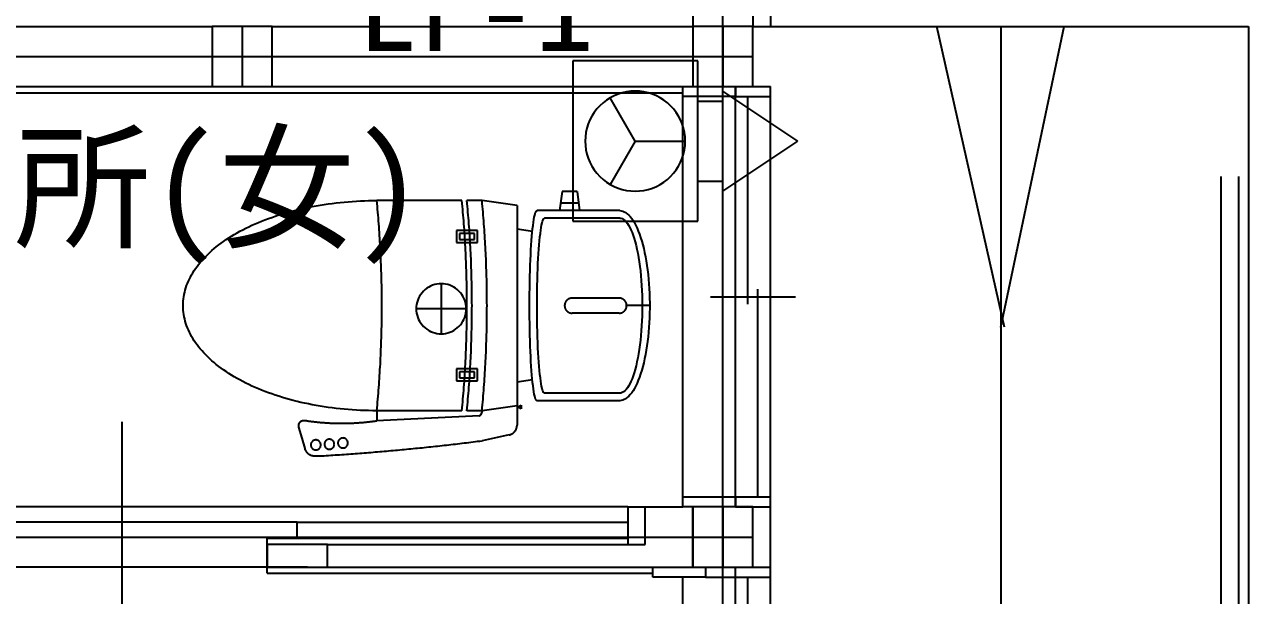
# Model space of a CAD drawing. Header units: millimetres. Extents: x -21029 to 20283, y -14043 to 14043.
# Drawn here: x 7807 to 10252, y -608 to 533 of the extents above; entities that cross this region are included whole.
import ezdxf

# ---------------------------------------------------------------- set-up
doc = ezdxf.new("R2010")
doc.units = ezdxf.units.MM
for name, color, linetype in [('0-2', 7, 'Continuous'), ('0-3', 7, 'Continuous'), ('0-6', 7, 'Continuous'), ('0-7', 7, 'Continuous'), ('0-C', 7, 'Continuous'), ('0-D', 7, 'Continuous'), ('0-E', 7, 'Continuous'), ('0-F', 7, 'Continuous'), ('1-8', 7, 'Continuous'), ('1-9', 7, 'Continuous'), ('1-C', 7, 'Continuous'), ('2-0', 7, 'Continuous'), ('2-3', 7, 'Continuous'), ('2-5', 7, 'Continuous')]:
    doc.layers.add(name, color=color, linetype=linetype)
doc.styles.add('JP', font='msgothic.ttc')

msp = doc.modelspace()

# ---------------------------------------------------------------- linework, layer by layer
at = {"layer": '0-2', "color": 1}
for p, q in [((9202, -3371.1), (9202, 7328.9)), ((5362, 468.9), (9202, 468.9)), ((7282, -491.1), (9202, -491.1))]:
    msp.add_line(p, q, dxfattribs=at)
at = {"layer": '0-3', "color": 7}
for p, q in [((9142, 1368.9), (9142, 528.9)), ((9262, 1368.9), (9262, 528.9)), ((7342, 528.9), (8182, 528.9)), ((8302, 528.9), (9142, 528.9)), ((7342, 408.9), (8182, 408.9)), ((8302, 408.9), (9142, 408.9)), ((8292, -493.6), (9012, -493.6)), ((8412, -506.1), (9047, -506.1)), ((8412, -551.1), (9082, -551.1))]:
    msp.add_line(p, q, dxfattribs=at)
at = {"layer": '0-6', "color": 7}
for p, q in [((8880.9, 199.2), (8875.9, 161.2)), ((8910.9, 199.2), (8880.9, 199.2)), ((8910.9, 199.2), (8915.9, 161.2)), ((8389.7, 170.6), (8397.5, 172)), ((8397.5, 172), (8405.4, 173.2)), ((8405.4, 173.2), (8413.3, 174.4)), ((8413.3, 174.4), (8421.3, 175.5)), ((8421.3, 175.5), (8429.3, 176.5)), ((8429.3, 176.5), (8437.4, 177.4)), ((8437.4, 177.4), (8445.4, 178.2)), ((8445.4, 178.2), (8453.6, 178.9)), ((8453.6, 178.9), (8461.7, 179.5)), ((8461.7, 179.5), (8469.9, 180)), ((8469.9, 180), (8478, 180.4)), ((8478, 180.4), (8486.2, 180.8)), ((8486.2, 180.8), (8494.4, 181)), ((8494.4, 181), (8502.6, 181.1)), ((8502.6, 181.1), (8510.9, 181.2)), ((8680.9, 181.2), (8510.9, 181.2)), ((8720.9, 181.2), (8690.9, 181.2)), ((8790.9, 171.2), (8720.9, 181.2)), ((8790.9, 171.2), (8790.9, -228.8)), ((8913.9, 176.2), (8877.9, 176.2)), ((8294.1, 145.2), (8301, 147.6)), ((8301, 147.6), (8307.9, 150)), ((8307.9, 150), (8315, 152.3)), ((8315, 152.3), (8322.1, 154.5)), ((8322.1, 154.5), (8329.3, 156.6)), ((8329.3, 156.6), (8336.6, 158.7)), ((8336.6, 158.7), (8344, 160.7)), ((8344, 160.7), (8351.4, 162.5)), ((8351.4, 162.5), (8359, 164.3)), ((8359, 164.3), (8366.6, 166)), ((8366.6, 166), (8374.2, 167.7)), ((8374.2, 167.7), (8381.9, 169.2)), ((8381.9, 169.2), (8389.7, 170.6)), ((8824.5, 143.1), (8825.3, 147.8)), ((8825.3, 147.8), (8826.2, 151.9)), ((8826.2, 151.9), (8827.1, 155.2)), ((8827.1, 155.2), (8828, 157.8)), ((8828, 157.8), (8829, 159.7)), ((8829, 159.7), (8829.9, 160.8)), ((8829.9, 160.8), (8830.9, 161.2)), ((8995.9, 161.2), (8830.9, 161.2)), ((8995.9, 161.2), (8998.9, 160.9)), ((8998.9, 160.9), (9002, 160.2)), ((9002, 160.2), (9005.1, 158.9)), ((9005.1, 158.9), (9008.1, 157.2)), ((9008.1, 157.2), (9011.1, 154.9)), ((9011.1, 154.9), (9014.1, 152.2)), ((9014.1, 152.2), (9017, 149)), ((9017, 149), (9019.9, 145.3)), ((8237.2, 119.7), (8243.1, 122.8)), ((8243.1, 122.8), (8249.1, 125.8)), ((8249.1, 125.8), (8255.2, 128.8)), ((8255.2, 128.8), (8261.4, 131.7)), ((8261.4, 131.7), (8267.7, 134.6)), ((8267.7, 134.6), (8274.2, 137.3)), ((8274.2, 137.3), (8280.7, 140)), ((8280.7, 140), (8287.4, 142.6)), ((8287.4, 142.6), (8294.1, 145.2)), ((8821.7, 119.2), (8790.9, 124)), ((8821.3, 117.6), (8822, 124.9)), ((8822, 124.9), (8822.8, 131.6)), ((8822.8, 131.6), (8823.6, 137.7)), ((8823.6, 137.7), (8824.5, 143.1)), ((8838.2, 121.7), (8839.1, 127.4)), ((8839.1, 127.4), (8840, 132.3)), ((8840, 132.3), (8840.9, 136.5)), ((8840.9, 136.5), (8841.9, 140)), ((8841.9, 140), (8842.9, 142.7)), ((8842.9, 142.7), (8843.9, 144.6)), ((8843.9, 144.6), (8844.8, 145.8)), ((8844.8, 145.8), (8845.9, 146.2)), ((8995.9, 146.2), (8845.9, 146.2)), ((8995.9, 146.2), (8998.5, 145.9)), ((8998.5, 145.9), (9001.1, 145)), ((9001.1, 145), (9003.7, 143.5)), ((9003.7, 143.5), (9006.2, 141.5)), ((9006.2, 141.5), (9008.8, 138.8)), ((9008.8, 138.8), (9011.2, 135.6)), ((9011.2, 135.6), (9013.7, 131.9)), ((9013.7, 131.9), (9016, 127.6)), ((9016, 127.6), (9018.4, 122.7)), ((9018.4, 122.7), (9020.6, 117.4)), ((9019.9, 145.3), (9022.7, 141.1)), ((9022.7, 141.1), (9025.4, 136.5)), ((9025.4, 136.5), (9028.1, 131.5)), ((9028.1, 131.5), (9030.6, 126)), ((9030.6, 126), (9033.1, 120.2)), ((8199.7, 96.1), (8204.7, 99.6)), ((8204.7, 99.6), (8209.8, 103.1)), ((8209.8, 103.1), (8215, 106.5)), ((8215, 106.5), (8220.3, 109.9)), ((8220.3, 109.9), (8225.8, 113.2)), ((8225.8, 113.2), (8231.5, 116.5)), ((8231.5, 116.5), (8237.2, 119.7)), ((8669.9, 121.2), (8669.9, 97.2)), ((8711.9, 121.2), (8669.9, 121.2)), ((8675.9, 115.2), (8675.9, 103.2)), ((8705.9, 115.2), (8675.9, 115.2)), ((8675.9, 103.2), (8705.9, 103.2)), ((8705.9, 103.2), (8705.9, 115.2)), ((8711.9, 97.2), (8711.9, 121.2)), ((8819.3, 92.3), (8819.9, 101.2)), ((8819.9, 101.2), (8820.6, 109.7)), ((8820.6, 109.7), (8821.3, 117.6)), ((8835.1, 92.8), (8835.8, 101)), ((8835.8, 101), (8836.6, 108.5)), ((8836.6, 108.5), (8837.4, 115.5)), ((8837.4, 115.5), (8838.2, 121.7)), ((9020.6, 117.4), (9022.7, 111.6)), ((9022.7, 111.6), (9024.8, 105.2)), ((9024.8, 105.2), (9026.7, 98.5)), ((9026.7, 98.5), (9028.6, 91.3)), ((9033.1, 120.2), (9035.5, 113.9)), ((9035.5, 113.9), (9037.7, 107.2)), ((9037.7, 107.2), (9039.9, 100.2)), ((9039.9, 100.2), (9041.9, 92.9)), ((8169.1, 69.7), (8173, 73.6)), ((8173, 73.6), (8177.1, 77.5)), ((8177.1, 77.5), (8181.3, 81.3)), ((8181.3, 81.3), (8185.7, 85.1)), ((8185.7, 85.1), (8190.2, 88.8)), ((8190.2, 88.8), (8194.9, 92.4)), ((8194.9, 92.4), (8199.7, 96.1)), ((8669.9, 97.2), (8711.9, 97.2)), ((8818.2, 73), (8818.7, 82.9)), ((8818.7, 82.9), (8819.3, 92.3)), ((8833.2, 65.3), (8833.8, 75)), ((8833.8, 75), (8834.4, 84.2)), ((8834.4, 84.2), (8835.1, 92.8)), ((9028.6, 91.3), (9030.3, 83.7)), ((9030.3, 83.7), (9031.9, 75.7)), ((9031.9, 75.7), (9033.4, 67.3)), ((9041.9, 92.9), (9043.8, 85.2)), ((9043.8, 85.2), (9045.6, 77.2)), ((9045.6, 77.2), (9047.3, 69)), ((8148.8, 45.3), (8151.8, 49.5)), ((8151.8, 49.5), (8154.9, 53.6)), ((8154.9, 53.6), (8158.2, 57.7)), ((8158.2, 57.7), (8161.7, 61.7)), ((8161.7, 61.7), (8165.3, 65.7)), ((8165.3, 65.7), (8169.1, 69.7)), ((8816.9, 41.1), (8817.3, 52.1)), ((8817.3, 52.1), (8817.7, 62.7)), ((8817.7, 62.7), (8818.2, 73)), ((8832.2, 44.8), (8832.7, 55.3)), ((8832.7, 55.3), (8833.2, 65.3)), ((9033.4, 67.3), (9034.8, 58.7)), ((9034.8, 58.7), (9036.1, 49.7)), ((9036.1, 49.7), (9037.2, 40.5)), ((9047.3, 69), (9048.8, 60.5)), ((9048.8, 60.5), (9050.2, 51.7)), ((9050.2, 51.7), (9051.4, 42.8)), ((8136.3, 24.1), (8138.5, 28.4)), ((8138.5, 28.4), (8140.8, 32.7)), ((8140.8, 32.7), (8143.3, 36.9)), ((8143.3, 36.9), (8146, 41.1)), ((8146, 41.1), (8148.8, 45.3)), ((8816.3, 18.4), (8816.6, 29.9)), ((8816.6, 29.9), (8816.9, 41.1)), ((8831.5, 23), (8831.9, 34.1)), ((8831.9, 34.1), (8832.2, 44.8)), ((9037.2, 40.5), (9038.1, 31)), ((9038.1, 31), (9039, 21.4)), ((9051.4, 42.8), (9052.5, 33.6)), ((9052.5, 33.6), (9053.5, 24.3)), ((8127, -2.1), (8128.1, 2.3)), ((8128.1, 2.3), (8129.4, 6.7)), ((8129.4, 6.7), (8130.9, 11.1)), ((8130.9, 11.1), (8132.5, 15.4)), ((8132.5, 15.4), (8134.4, 19.8)), ((8134.4, 19.8), (8136.3, 24.1)), ((8816, -5), (8816.1, 6.8)), ((8816.1, 6.8), (8816.3, 18.4)), ((8830.9, -11.3), (8831.1, 0.3)), ((8831.1, 0.3), (8831.3, 11.7)), ((8831.3, 11.7), (8831.5, 23)), ((9039, 21.4), (9039.6, 11.5)), ((9039.6, 11.5), (9040.2, 1.6)), ((9040.2, 1.6), (9040.5, -8.5)), ((9053.5, 24.3), (9054.2, 14.8)), ((9054.2, 14.8), (9054.9, 5.2)), ((9054.9, 5.2), (9055.4, -4.4)), ((8123.9, -24.4), (8124.2, -19.9)), ((8123.9, -28.8), (8123.9, -24.4)), ((8124.2, -19.9), (8124.6, -15.5)), ((8124.6, -15.5), (8125.2, -11)), ((8125.2, -11), (8126, -6.6)), ((8126, -6.6), (8127, -2.1)), ((8815.9, -16.9), (8816, -5)), ((8815.9, -28.8), (8815.9, -16.9)), ((8830.9, -23), (8830.9, -11.3)), ((8830.9, -34.7), (8830.9, -23)), ((8994.9, -13.8), (8900.9, -13.8)), ((9040.5, -8.5), (9040.8, -18.6)), ((9040.8, -18.6), (9040.9, -28.8)), ((9055.4, -4.4), (9055.7, -14.2)), ((9055.7, -14.2), (9055.8, -23.9)), ((9055.8, -23.9), (9055.8, -33.7)), ((8123.9, -33.3), (8123.9, -28.8)), ((8124.2, -37.7), (8123.9, -33.3)), ((8124.6, -42.2), (8124.2, -37.7)), ((8125.2, -46.6), (8124.6, -42.2)), ((8126, -51.1), (8125.2, -46.6)), ((8815.9, -40.8), (8815.9, -28.8)), ((8816, -52.6), (8815.9, -40.8)), ((8830.9, -46.3), (8830.9, -34.7)), ((8831.1, -57.9), (8830.9, -46.3)), ((8994.9, -43.8), (8900.9, -43.8)), ((9055.9, -28.8), (9009.9, -28.8)), ((9040.8, -39), (9040.5, -49.1)), ((9040.9, -28.8), (9040.8, -39)), ((9055.7, -43.5), (9055.4, -53.2)), ((9055.8, -33.7), (9055.7, -43.5)), ((8127, -55.5), (8126, -51.1)), ((8128.1, -59.9), (8127, -55.5)), ((8129.4, -64.3), (8128.1, -59.9)), ((8130.9, -68.7), (8129.4, -64.3)), ((8132.5, -73.1), (8130.9, -68.7)), ((8134.4, -77.4), (8132.5, -73.1)), ((8816.1, -64.4), (8816, -52.6)), ((8816.3, -76.1), (8816.1, -64.4)), ((8831.3, -69.4), (8831.1, -57.9)), ((8831.5, -80.7), (8831.3, -69.4)), ((9039.6, -69.2), (9039, -79)), ((9040.2, -59.2), (9039.6, -69.2)), ((9040.5, -49.1), (9040.2, -59.2)), ((9054.2, -72.5), (9053.5, -81.9)), ((9054.9, -62.9), (9054.2, -72.5)), ((9055.4, -53.2), (9054.9, -62.9)), ((8136.3, -81.7), (8134.4, -77.4)), ((8138.5, -86), (8136.3, -81.7)), ((8140.8, -90.3), (8138.5, -86)), ((8143.3, -94.6), (8140.8, -90.3)), ((8146, -98.8), (8143.3, -94.6)), ((8816.6, -87.5), (8816.3, -76.1)), ((8816.9, -98.8), (8816.6, -87.5)), ((8831.9, -91.7), (8831.5, -80.7)), ((8832.2, -102.5), (8831.9, -91.7)), ((9038.1, -88.7), (9037.2, -98.1)), ((9039, -79), (9038.1, -88.7)), ((9052.5, -91.2), (9051.4, -100.4)), ((9053.5, -81.9), (9052.5, -91.2)), ((8148.8, -103), (8146, -98.8)), ((8151.8, -107.1), (8148.8, -103)), ((8154.9, -111.2), (8151.8, -107.1)), ((8158.2, -115.3), (8154.9, -111.2)), ((8161.7, -119.4), (8158.2, -115.3)), ((8165.3, -123.4), (8161.7, -119.4)), ((8817.3, -109.7), (8816.9, -98.8)), ((8817.7, -120.4), (8817.3, -109.7)), ((8818.2, -130.6), (8817.7, -120.4)), ((8832.7, -112.9), (8832.2, -102.5)), ((8833.2, -123), (8832.7, -112.9)), ((9034.8, -116.3), (9033.4, -125)), ((9036.1, -107.4), (9034.8, -116.3)), ((9037.2, -98.1), (9036.1, -107.4)), ((9048.8, -118.1), (9047.3, -126.6)), ((9050.2, -109.4), (9048.8, -118.1)), ((9051.4, -100.4), (9050.2, -109.4)), ((8169.1, -127.3), (8165.3, -123.4)), ((8173, -131.2), (8169.1, -127.3)), ((8177.1, -135.1), (8173, -131.2)), ((8181.3, -138.9), (8177.1, -135.1)), ((8185.7, -142.7), (8181.3, -138.9)), ((8190.2, -146.4), (8185.7, -142.7)), ((8194.9, -150.1), (8190.2, -146.4)), ((8818.7, -140.5), (8818.2, -130.6)), ((8819.3, -149.9), (8818.7, -140.5)), ((8833.8, -132.6), (8833.2, -123)), ((8834.4, -141.8), (8833.8, -132.6)), ((8835.1, -150.5), (8834.4, -141.8)), ((9030.3, -141.3), (9028.6, -148.9)), ((9031.9, -133.3), (9030.3, -141.3)), ((9033.4, -125), (9031.9, -133.3)), ((9043.8, -142.9), (9041.9, -150.5)), ((9045.6, -134.9), (9043.8, -142.9)), ((9047.3, -126.6), (9045.6, -134.9)), ((8199.7, -153.7), (8194.9, -150.1)), ((8204.7, -157.2), (8199.7, -153.7)), ((8209.8, -160.7), (8204.7, -157.2)), ((8215, -164.2), (8209.8, -160.7)), ((8220.3, -167.6), (8215, -164.2)), ((8225.8, -170.9), (8220.3, -167.6)), ((8231.5, -174.1), (8225.8, -170.9)), ((8669.9, -154.8), (8669.9, -178.8)), ((8711.9, -154.8), (8669.9, -154.8)), ((8675.9, -160.8), (8675.9, -172.8)), ((8705.9, -160.8), (8675.9, -160.8)), ((8705.9, -172.8), (8705.9, -160.8)), ((8711.9, -178.8), (8711.9, -154.8)), ((8819.9, -158.9), (8819.3, -149.9)), ((8820.6, -167.3), (8819.9, -158.9)), ((8821.3, -175.2), (8820.6, -167.3)), ((8835.8, -158.6), (8835.1, -150.5)), ((8836.6, -166.2), (8835.8, -158.6)), ((8837.4, -173.1), (8836.6, -166.2)), ((9022.7, -169.2), (9020.6, -175)), ((9024.8, -162.9), (9022.7, -169.2)), ((9026.7, -156.1), (9024.8, -162.9)), ((9028.6, -148.9), (9026.7, -156.1)), ((9037.7, -164.9), (9035.5, -171.5)), ((9039.9, -157.9), (9037.7, -164.9)), ((9041.9, -150.5), (9039.9, -157.9)), ((8237.2, -177.3), (8231.5, -174.1)), ((8243.1, -180.4), (8237.2, -177.3)), ((8249.1, -183.5), (8243.1, -180.4)), ((8255.2, -186.5), (8249.1, -183.5)), ((8261.4, -189.4), (8255.2, -186.5)), ((8267.7, -192.2), (8261.4, -189.4)), ((8274.2, -195), (8267.7, -192.2)), ((8280.7, -197.7), (8274.2, -195)), ((8669.9, -178.8), (8711.9, -178.8)), ((8675.9, -172.8), (8705.9, -172.8)), ((8821.7, -176.8), (8790.9, -181.7)), ((8822, -182.5), (8821.3, -175.2)), ((8822.8, -189.2), (8822, -182.5)), ((8823.6, -195.3), (8822.8, -189.2)), ((8824.5, -200.7), (8823.6, -195.3)), ((8838.2, -179.4), (8837.4, -173.1)), ((8839.1, -185), (8838.2, -179.4)), ((8840, -189.9), (8839.1, -185)), ((8840.9, -194.1), (8840, -189.9)), ((8841.9, -197.6), (8840.9, -194.1)), ((9011.2, -193.3), (9008.8, -196.5)), ((9013.7, -189.5), (9011.2, -193.3)), ((9016, -185.2), (9013.7, -189.5)), ((9018.4, -180.4), (9016, -185.2)), ((9020.6, -175), (9018.4, -180.4)), ((9025.4, -194.2), (9022.7, -198.8)), ((9028.1, -189.1), (9025.4, -194.2)), ((9030.6, -183.7), (9028.1, -189.1)), ((9033.1, -177.8), (9030.6, -183.7)), ((9035.5, -171.5), (9033.1, -177.8)), ((8287.4, -200.3), (8280.7, -197.7)), ((8294.1, -202.8), (8287.4, -200.3)), ((8301, -205.3), (8294.1, -202.8)), ((8307.9, -207.6), (8301, -205.3)), ((8315, -209.9), (8307.9, -207.6)), ((8322.1, -212.2), (8315, -209.9)), ((8329.3, -214.3), (8322.1, -212.2)), ((8336.6, -216.3), (8329.3, -214.3)), ((8344, -218.3), (8336.6, -216.3)), ((8351.4, -220.2), (8344, -218.3)), ((8825.3, -205.5), (8824.5, -200.7)), ((8826.2, -209.5), (8825.3, -205.5)), ((8827.1, -212.9), (8826.2, -209.5)), ((8828, -215.5), (8827.1, -212.9)), ((8829, -217.3), (8828, -215.5)), ((8829.9, -218.4), (8829, -217.3)), ((8830.9, -218.8), (8829.9, -218.4)), ((8995.9, -218.8), (8830.9, -218.8)), ((8842.9, -200.3), (8841.9, -197.6)), ((8843.9, -202.3), (8842.9, -200.3)), ((8844.8, -203.4), (8843.9, -202.3)), ((8845.9, -203.8), (8844.8, -203.4)), ((8995.9, -203.8), (8845.9, -203.8)), ((8998.5, -203.5), (8995.9, -203.8)), ((8998.9, -218.6), (8995.9, -218.8)), ((9001.1, -202.6), (8998.5, -203.5)), ((9002, -217.8), (8998.9, -218.6)), ((9003.7, -201.2), (9001.1, -202.6)), ((9005.1, -216.6), (9002, -217.8)), ((9006.2, -199.1), (9003.7, -201.2)), ((9008.1, -214.8), (9005.1, -216.6)), ((9008.8, -196.5), (9006.2, -199.1)), ((9011.1, -212.6), (9008.1, -214.8)), ((9014.1, -209.8), (9011.1, -212.6)), ((9017, -206.6), (9014.1, -209.8)), ((9019.9, -202.9), (9017, -206.6)), ((9022.7, -198.8), (9019.9, -202.9)), ((8359, -222), (8351.4, -220.2)), ((8366.6, -223.7), (8359, -222)), ((8374.2, -225.3), (8366.6, -223.7)), ((8381.9, -226.8), (8374.2, -225.3)), ((8389.7, -228.3), (8381.9, -226.8)), ((8397.5, -229.6), (8389.7, -228.3)), ((8405.4, -230.9), (8397.5, -229.6)), ((8413.3, -232), (8405.4, -230.9)), ((8421.3, -233.1), (8413.3, -232)), ((8429.3, -234.1), (8421.3, -233.1)), ((8437.4, -235), (8429.3, -234.1)), ((8445.4, -235.8), (8437.4, -235)), ((8453.6, -236.5), (8445.4, -235.8)), ((8461.7, -237.1), (8453.6, -236.5)), ((8469.9, -237.6), (8461.7, -237.1)), ((8478, -238.1), (8469.9, -237.6)), ((8486.2, -238.4), (8478, -238.1)), ((8494.4, -238.6), (8486.2, -238.4)), ((8502.6, -238.8), (8494.4, -238.6)), ((8510.9, -238.8), (8502.6, -238.8)), ((8680.9, -238.8), (8510.9, -238.8)), ((8510.9, -238.8), (8510.9, -258.8)), ((8720.9, -238.8), (8690.9, -238.8)), ((8720.9, -238.8), (8719.3, -245.1)), ((8790.9, -228.8), (8720.9, -238.8)), ((8790.9, -228.8), (8790.9, -267.6)), ((8370.9, -258.8), (8364.2, -258.8)), ((8715.2, -248.8), (8510.9, -258.8)), ((8354.6, -271.5), (8360.9, -293.8)), ((8775.1, -287.2), (8720.9, -298.8)), ((8360.9, -293.8), (8366.8, -314.3)), ((8386, -328.8), (8400.9, -328.8))]:
    msp.add_line(p, q, dxfattribs=at)
for points in [[(8510.9, -238.8), (8511.4, -233), (8511.9, -227.2), (8512.4, -221.4), (8512.9, -215.5), (8513.4, -209.7), (8513.9, -203.9), (8514.4, -198.1), (8514.8, -192.3), (8515.2, -186.4), (8515.6, -180.6), (8516, -174.8), (8516.4, -168.9), (8516.8, -163.1), (8517.1, -157.3), (8517.4, -151.4), (8517.8, -145.6), (8518.1, -139.8), (8518.3, -133.9), (8518.6, -128.1), (8518.9, -122.3), (8519.1, -116.4), (8519.3, -110.6), (8519.5, -104.8), (8519.7, -98.9), (8519.9, -93.1), (8520.1, -87.2), (8520.2, -81.4), (8520.4, -75.6), (8520.5, -69.7), (8520.6, -63.9), (8520.7, -58), (8520.7, -52.2), (8520.8, -46.3), (8520.8, -40.5), (8520.8, -34.7), (8520.9, -28.8), (8520.8, -23), (8520.8, -17.1), (8520.8, -11.3), (8520.7, -5.5), (8520.7, 0.4), (8520.6, 6.2), (8520.5, 12.1), (8520.4, 17.9), (8520.2, 23.8), (8520.1, 29.6), (8519.9, 35.4), (8519.7, 41.3), (8519.5, 47.1), (8519.3, 52.9), (8519.1, 58.8), (8518.9, 64.6), (8518.6, 70.5), (8518.3, 76.3), (8518.1, 82.1), (8517.8, 88), (8517.4, 93.8), (8517.1, 99.6), (8516.8, 105.5), (8516.4, 111.3), (8516, 117.1), (8515.6, 123), (8515.2, 128.8), (8514.8, 134.6), (8514.4, 140.4), (8513.9, 146.3), (8513.4, 152.1), (8512.9, 157.9), (8512.4, 163.7), (8511.9, 169.5), (8511.4, 175.4), (8510.9, 181.2)], [(8680.9, -238.8), (8681.4, -233), (8681.9, -227.2), (8682.4, -221.4), (8682.9, -215.5), (8683.4, -209.7), (8683.9, -203.9), (8684.4, -198.1), (8684.8, -192.3), (8685.2, -186.4), (8685.6, -180.6), (8686, -174.8), (8686.4, -168.9), (8686.8, -163.1), (8687.1, -157.3), (8687.4, -151.4), (8687.8, -145.6), (8688.1, -139.8), (8688.3, -133.9), (8688.6, -128.1), (8688.9, -122.3), (8689.1, -116.4), (8689.3, -110.6), (8689.5, -104.8), (8689.7, -98.9), (8689.9, -93.1), (8690.1, -87.2), (8690.2, -81.4), (8690.4, -75.6), (8690.5, -69.7), (8690.6, -63.9), (8690.7, -58), (8690.7, -52.2), (8690.8, -46.3), (8690.8, -40.5), (8690.8, -34.7), (8690.9, -28.8), (8690.8, -23), (8690.8, -17.1), (8690.8, -11.3), (8690.7, -5.5), (8690.7, 0.4), (8690.6, 6.2), (8690.5, 12.1), (8690.4, 17.9), (8690.2, 23.8), (8690.1, 29.6), (8689.9, 35.4), (8689.7, 41.3), (8689.5, 47.1), (8689.3, 52.9), (8689.1, 58.8), (8688.9, 64.6), (8688.6, 70.5), (8688.3, 76.3), (8688.1, 82.1), (8687.8, 88), (8687.4, 93.8), (8687.1, 99.6), (8686.8, 105.5), (8686.4, 111.3), (8686, 117.1), (8685.6, 123), (8685.2, 128.8), (8684.8, 134.6), (8684.4, 140.4), (8683.9, 146.3), (8683.4, 152.1), (8682.9, 157.9), (8682.4, 163.7), (8681.9, 169.5), (8681.4, 175.4), (8680.9, 181.2)], [(8690.9, -238.8), (8691.4, -233), (8691.9, -227.2), (8692.4, -221.4), (8692.9, -215.5), (8693.4, -209.7), (8693.9, -203.9), (8694.4, -198.1), (8694.8, -192.3), (8695.2, -186.4), (8695.6, -180.6), (8696, -174.8), (8696.4, -168.9), (8696.8, -163.1), (8697.1, -157.3), (8697.4, -151.4), (8697.8, -145.6), (8698.1, -139.8), (8698.3, -133.9), (8698.6, -128.1), (8698.9, -122.3), (8699.1, -116.4), (8699.3, -110.6), (8699.5, -104.8), (8699.7, -98.9), (8699.9, -93.1), (8700.1, -87.2), (8700.2, -81.4), (8700.4, -75.6), (8700.5, -69.7), (8700.6, -63.9), (8700.7, -58), (8700.7, -52.2), (8700.8, -46.3), (8700.8, -40.5), (8700.8, -34.7), (8700.9, -28.8), (8700.8, -23), (8700.8, -17.1), (8700.8, -11.3), (8700.7, -5.5), (8700.7, 0.4), (8700.6, 6.2), (8700.5, 12.1), (8700.4, 17.9), (8700.2, 23.8), (8700.1, 29.6), (8699.9, 35.4), (8699.7, 41.3), (8699.5, 47.1), (8699.3, 52.9), (8699.1, 58.8), (8698.9, 64.6), (8698.6, 70.5), (8698.3, 76.3), (8698.1, 82.1), (8697.8, 88), (8697.4, 93.8), (8697.1, 99.6), (8696.8, 105.5), (8696.4, 111.3), (8696, 117.1), (8695.6, 123), (8695.2, 128.8), (8694.8, 134.6), (8694.4, 140.4), (8693.9, 146.3), (8693.4, 152.1), (8692.9, 157.9), (8692.4, 163.7), (8691.9, 169.5), (8691.4, 175.4), (8690.9, 181.2)], [(8720.9, -238.8), (8721.4, -233), (8721.9, -227.2), (8722.4, -221.4), (8722.9, -215.5), (8723.4, -209.7), (8723.9, -203.9), (8724.4, -198.1), (8724.8, -192.3), (8725.2, -186.4), (8725.6, -180.6), (8726, -174.8), (8726.4, -168.9), (8726.8, -163.1), (8727.1, -157.3), (8727.4, -151.4), (8727.8, -145.6), (8728.1, -139.8), (8728.3, -133.9), (8728.6, -128.1), (8728.9, -122.3), (8729.1, -116.4), (8729.3, -110.6), (8729.5, -104.8), (8729.7, -98.9), (8729.9, -93.1), (8730.1, -87.2), (8730.2, -81.4), (8730.4, -75.6), (8730.5, -69.7), (8730.6, -63.9), (8730.7, -58), (8730.7, -52.2), (8730.8, -46.3), (8730.8, -40.5), (8730.8, -34.7), (8730.9, -28.8), (8730.8, -23), (8730.8, -17.1), (8730.8, -11.3), (8730.7, -5.5), (8730.7, 0.4), (8730.6, 6.2), (8730.5, 12.1), (8730.4, 17.9), (8730.2, 23.8), (8730.1, 29.6), (8729.9, 35.4), (8729.7, 41.3), (8729.5, 47.1), (8729.3, 52.9), (8729.1, 58.8), (8728.9, 64.6), (8728.6, 70.5), (8728.3, 76.3), (8728.1, 82.1), (8727.8, 88), (8727.4, 93.8), (8727.1, 99.6), (8726.8, 105.5), (8726.4, 111.3), (8726, 117.1), (8725.6, 123), (8725.2, 128.8), (8724.8, 134.6), (8724.4, 140.4), (8723.9, 146.3), (8723.4, 152.1), (8722.9, 157.9), (8722.4, 163.7), (8721.9, 169.5), (8721.4, 175.4), (8720.9, 181.2)], [(8900.9, -13.8), (8900.2, -13.8), (8899.5, -13.9), (8898.9, -13.9), (8898.2, -14), (8897.6, -14.2), (8897, -14.3), (8896.3, -14.5), (8895.7, -14.7), (8895.1, -15), (8894.5, -15.2), (8893.9, -15.5), (8893.4, -15.8), (8892.8, -16.2), (8892.2, -16.5), (8891.7, -16.9), (8891.2, -17.3), (8890.7, -17.8), (8890.2, -18.2), (8889.8, -18.7), (8889.4, -19.2), (8889, -19.7), (8888.6, -20.2), (8888.2, -20.8), (8887.9, -21.3), (8887.5, -21.9), (8887.3, -22.5), (8887, -23.1), (8886.8, -23.7), (8886.5, -24.3), (8886.4, -24.9), (8886.2, -25.6), (8886.1, -26.2), (8886, -26.9), (8885.9, -27.5), (8885.9, -28.2), (8885.9, -28.8), (8885.9, -29.5), (8885.9, -30.1), (8886, -30.8), (8886.1, -31.4), (8886.2, -32.1), (8886.4, -32.7), (8886.5, -33.3), (8886.8, -34), (8887, -34.6), (8887.3, -35.2), (8887.5, -35.7), (8887.9, -36.3), (8888.2, -36.9), (8888.6, -37.4), (8889, -38), (8889.4, -38.5), (8889.8, -39), (8890.2, -39.4), (8890.7, -39.9), (8891.2, -40.3), (8891.7, -40.7), (8892.2, -41.1), (8892.8, -41.5), (8893.4, -41.8), (8893.9, -42.1), (8894.5, -42.4), (8895.1, -42.7), (8895.7, -42.9), (8896.3, -43.1), (8897, -43.3), (8897.6, -43.5), (8898.2, -43.6), (8898.9, -43.7), (8899.5, -43.8), (8900.2, -43.8), (8900.9, -43.8)], [(8994.9, -43.8), (8995.5, -43.8), (8996.2, -43.8), (8996.8, -43.7), (8997.5, -43.6), (8998.1, -43.5), (8998.7, -43.3), (8999.4, -43.1), (9000, -42.9), (9000.6, -42.7), (9001.2, -42.4), (9001.8, -42.1), (9002.4, -41.8), (9002.9, -41.5), (9003.5, -41.1), (9004, -40.7), (9004.5, -40.3), (9005, -39.9), (9005.5, -39.4), (9005.9, -39), (9006.3, -38.5), (9006.8, -38), (9007.1, -37.4), (9007.5, -36.9), (9007.8, -36.3), (9008.2, -35.7), (9008.4, -35.2), (9008.7, -34.6), (9008.9, -34), (9009.2, -33.3), (9009.3, -32.7), (9009.5, -32.1), (9009.6, -31.4), (9009.7, -30.8), (9009.8, -30.1), (9009.8, -29.5), (9009.9, -28.8), (9009.8, -28.2), (9009.8, -27.5), (9009.7, -26.9), (9009.6, -26.2), (9009.5, -25.6), (9009.3, -24.9), (9009.2, -24.3), (9008.9, -23.7), (9008.7, -23.1), (9008.4, -22.5), (9008.2, -21.9), (9007.8, -21.3), (9007.5, -20.8), (9007.1, -20.2), (9006.8, -19.7), (9006.3, -19.2), (9005.9, -18.7), (9005.5, -18.2), (9005, -17.8), (9004.5, -17.3), (9004, -16.9), (9003.5, -16.5), (9002.9, -16.2), (9002.4, -15.8), (9001.8, -15.5), (9001.2, -15.2), (9000.6, -15), (9000, -14.7), (8999.4, -14.5), (8998.7, -14.3), (8998.1, -14.2), (8997.5, -14), (8996.8, -13.9), (8996.2, -13.9), (8995.5, -13.8), (8994.9, -13.8)], [(8364.2, -258.8), (8363.9, -258.8), (8363.6, -258.8), (8363.4, -258.8), (8363.1, -258.9), (8362.9, -258.9), (8362.6, -258.9), (8362.4, -259), (8362.1, -259), (8361.9, -259.1), (8361.6, -259.1), (8361.4, -259.2), (8361.1, -259.3), (8360.9, -259.4), (8360.6, -259.4), (8360.4, -259.5), (8360.2, -259.6), (8359.9, -259.7), (8359.7, -259.8), (8359.5, -260), (8359.2, -260.1), (8359, -260.2), (8358.8, -260.3), (8358.6, -260.5), (8358.4, -260.6), (8358.2, -260.8), (8358, -260.9), (8357.8, -261.1), (8357.6, -261.3), (8357.4, -261.4), (8357.2, -261.6), (8357, -261.8), (8356.8, -262), (8356.6, -262.2), (8356.5, -262.4), (8356.3, -262.6), (8356.2, -262.8), (8356, -263), (8355.9, -263.2), (8355.7, -263.4), (8355.6, -263.6), (8355.5, -263.8), (8355.3, -264.1), (8355.2, -264.3), (8355.1, -264.5), (8355, -264.7), (8354.9, -265), (8354.8, -265.2), (8354.7, -265.5), (8354.6, -265.7), (8354.6, -266), (8354.5, -266.2), (8354.4, -266.4), (8354.4, -266.7), (8354.3, -266.9), (8354.3, -267.2), (8354.2, -267.5), (8354.2, -267.7), (8354.2, -268), (8354.2, -268.2), (8354.2, -268.5), (8354.2, -268.7), (8354.2, -269), (8354.2, -269.2), (8354.2, -269.5), (8354.2, -269.8), (8354.2, -270), (8354.3, -270.3), (8354.3, -270.5), (8354.4, -270.8), (8354.4, -271), (8354.5, -271.3), (8354.6, -271.5)], [(8370.9, -258.8), (8372.8, -259.1), (8374.7, -259.4), (8376.6, -259.6), (8378.6, -259.9), (8380.5, -260.1), (8382.5, -260.3), (8384.4, -260.6), (8386.3, -260.8), (8388.3, -261), (8390.2, -261.2), (8392.2, -261.4), (8394.1, -261.6), (8396, -261.8), (8398, -262), (8399.9, -262.1), (8401.9, -262.3), (8403.8, -262.4), (8405.8, -262.6), (8407.7, -262.7), (8409.7, -262.8), (8411.6, -263), (8413.6, -263.1), (8415.5, -263.2), (8417.4, -263.3), (8419.4, -263.4), (8421.3, -263.4), (8423.3, -263.5), (8425.2, -263.6), (8427.2, -263.6), (8429.1, -263.7), (8431.1, -263.7), (8433, -263.8), (8435, -263.8), (8436.9, -263.8), (8438.9, -263.8), (8440.9, -263.8), (8442.8, -263.8), (8444.8, -263.8), (8446.7, -263.8), (8448.7, -263.8), (8450.6, -263.7), (8452.6, -263.7), (8454.5, -263.6), (8456.5, -263.6), (8458.4, -263.5), (8460.4, -263.4), (8462.3, -263.4), (8464.3, -263.3), (8466.2, -263.2), (8468.2, -263.1), (8470.1, -263), (8472, -262.8), (8474, -262.7), (8475.9, -262.6), (8477.9, -262.4), (8479.8, -262.3), (8481.8, -262.1), (8483.7, -262), (8485.7, -261.8), (8487.6, -261.6), (8489.5, -261.4), (8491.5, -261.2), (8493.4, -261), (8495.4, -260.8), (8497.3, -260.6), (8499.2, -260.3), (8501.2, -260.1), (8503.1, -259.9), (8505.1, -259.6), (8507, -259.4), (8508.9, -259.1), (8510.9, -258.8)], [(8715.2, -248.8), (8715.2, -248.8), (8715.3, -248.8), (8715.4, -248.8), (8715.5, -248.8), (8715.5, -248.7), (8715.6, -248.7), (8715.7, -248.7), (8715.8, -248.7), (8715.9, -248.6), (8715.9, -248.6), (8716, -248.6), (8716.1, -248.6), (8716.2, -248.5), (8716.2, -248.5), (8716.3, -248.5), (8716.4, -248.4), (8716.5, -248.4), (8716.5, -248.4), (8716.6, -248.3), (8716.7, -248.3), (8716.7, -248.3), (8716.8, -248.2), (8716.9, -248.2), (8717, -248.1), (8717, -248.1), (8717.1, -248.1), (8717.2, -248), (8717.2, -248), (8717.3, -247.9), (8717.4, -247.9), (8717.4, -247.8), (8717.5, -247.8), (8717.6, -247.7), (8717.6, -247.7), (8717.7, -247.6), (8717.7, -247.6), (8717.8, -247.5), (8717.9, -247.5), (8717.9, -247.4), (8718, -247.3), (8718, -247.3), (8718.1, -247.2), (8718.1, -247.2), (8718.2, -247.1), (8718.2, -247), (8718.3, -247), (8718.3, -246.9), (8718.4, -246.9), (8718.4, -246.8), (8718.5, -246.7), (8718.5, -246.7), (8718.6, -246.6), (8718.6, -246.5), (8718.7, -246.5), (8718.7, -246.4), (8718.8, -246.3), (8718.8, -246.2), (8718.8, -246.2), (8718.9, -246.1), (8718.9, -246), (8718.9, -246), (8719, -245.9), (8719, -245.8), (8719, -245.7), (8719.1, -245.7), (8719.1, -245.6), (8719.1, -245.5), (8719.2, -245.4), (8719.2, -245.4), (8719.2, -245.3), (8719.2, -245.2), (8719.3, -245.1)], [(8775.1, -287.2), (8775.4, -287.1), (8775.8, -287), (8776.1, -286.9), (8776.5, -286.8), (8776.9, -286.7), (8777.2, -286.6), (8777.6, -286.5), (8777.9, -286.3), (8778.3, -286.2), (8778.6, -286.1), (8779, -285.9), (8779.3, -285.7), (8779.7, -285.6), (8780, -285.4), (8780.3, -285.2), (8780.7, -285), (8781, -284.9), (8781.3, -284.7), (8781.6, -284.5), (8781.9, -284.3), (8782.3, -284), (8782.6, -283.8), (8782.9, -283.6), (8783.2, -283.4), (8783.5, -283.1), (8783.7, -282.9), (8784, -282.6), (8784.3, -282.4), (8784.6, -282.1), (8784.9, -281.9), (8785.1, -281.6), (8785.4, -281.3), (8785.6, -281), (8785.9, -280.8), (8786.1, -280.5), (8786.4, -280.2), (8786.6, -279.9), (8786.8, -279.6), (8787.1, -279.3), (8787.3, -279), (8787.5, -278.7), (8787.7, -278.3), (8787.9, -278), (8788.1, -277.7), (8788.3, -277.4), (8788.5, -277), (8788.6, -276.7), (8788.8, -276.4), (8789, -276), (8789.1, -275.7), (8789.3, -275.3), (8789.4, -275), (8789.6, -274.6), (8789.7, -274.3), (8789.8, -273.9), (8789.9, -273.6), (8790, -273.2), (8790.1, -272.8), (8790.2, -272.5), (8790.3, -272.1), (8790.4, -271.7), (8790.5, -271.4), (8790.5, -271), (8790.6, -270.6), (8790.7, -270.3), (8790.7, -269.9), (8790.8, -269.5), (8790.8, -269.1), (8790.8, -268.8), (8790.8, -268.4), (8790.8, -268), (8790.9, -267.6)], [(8453.1, -303.2), (8453, -302.3), (8452.9, -301.5), (8452.7, -300.6), (8452.4, -299.8), (8452.1, -299), (8451.7, -298.2), (8451.2, -297.5), (8450.7, -296.8), (8450.1, -296.2), (8449.5, -295.6), (8448.8, -295), (8448.1, -294.6), (8447.3, -294.2), (8446.5, -293.8), (8445.6, -293.6), (8444.8, -293.4), (8443.9, -293.3), (8443.1, -293.2), (8442.2, -293.3), (8441.3, -293.4), (8440.5, -293.6), (8439.6, -293.8), (8438.8, -294.2), (8438.1, -294.6), (8437.3, -295), (8436.6, -295.6), (8436, -296.2), (8435.4, -296.8), (8434.9, -297.5), (8434.4, -298.2), (8434, -299), (8433.7, -299.8), (8433.4, -300.6), (8433.2, -301.5), (8433.1, -302.3), (8433.1, -303.2), (8433.1, -304.1), (8433.2, -305), (8433.4, -305.8), (8433.7, -306.6), (8434, -307.4), (8434.4, -308.2), (8434.9, -309), (8435.4, -309.6), (8436, -310.3), (8436.6, -310.9), (8437.3, -311.4), (8438.1, -311.9), (8438.8, -312.3), (8439.6, -312.6), (8440.5, -312.9), (8441.3, -313.1), (8442.2, -313.2), (8443.1, -313.2), (8443.9, -313.2), (8444.8, -313.1), (8445.6, -312.9), (8446.5, -312.6), (8447.3, -312.3), (8448.1, -311.9), (8448.8, -311.4), (8449.5, -310.9), (8450.1, -310.3), (8450.7, -309.6), (8451.2, -309), (8451.7, -308.2), (8452.1, -307.4), (8452.4, -306.6), (8452.7, -305.8), (8452.9, -305), (8453, -304.1), (8453.1, -303.2)], [(8366.8, -314.3), (8366.9, -314.7), (8367, -315), (8367.1, -315.3), (8367.2, -315.7), (8367.3, -316), (8367.5, -316.4), (8367.6, -316.7), (8367.7, -317), (8367.9, -317.3), (8368, -317.7), (8368.2, -318), (8368.4, -318.3), (8368.6, -318.6), (8368.7, -318.9), (8368.9, -319.2), (8369.1, -319.5), (8369.3, -319.8), (8369.5, -320.1), (8369.7, -320.4), (8369.9, -320.7), (8370.1, -321), (8370.4, -321.3), (8370.6, -321.6), (8370.8, -321.8), (8371, -322.1), (8371.3, -322.4), (8371.5, -322.6), (8371.8, -322.9), (8372, -323.1), (8372.3, -323.4), (8372.6, -323.6), (8372.8, -323.9), (8373.1, -324.1), (8373.4, -324.3), (8373.7, -324.5), (8373.9, -324.8), (8374.2, -325), (8374.5, -325.2), (8374.8, -325.4), (8375.1, -325.6), (8375.4, -325.8), (8375.7, -326), (8376, -326.1), (8376.3, -326.3), (8376.7, -326.5), (8377, -326.7), (8377.3, -326.8), (8377.6, -327), (8377.9, -327.1), (8378.3, -327.3), (8378.6, -327.4), (8378.9, -327.5), (8379.3, -327.6), (8379.6, -327.8), (8380, -327.9), (8380.3, -328), (8380.6, -328.1), (8381, -328.2), (8381.3, -328.3), (8381.7, -328.3), (8382, -328.4), (8382.4, -328.5), (8382.7, -328.5), (8383.1, -328.6), (8383.5, -328.7), (8383.8, -328.7), (8384.2, -328.7), (8384.5, -328.8), (8384.9, -328.8), (8385.2, -328.8), (8385.6, -328.8), (8386, -328.8)], [(8399, -307.1), (8398.9, -306.2), (8398.8, -305.4), (8398.6, -304.5), (8398.3, -303.7), (8398, -302.9), (8397.6, -302.1), (8397.1, -301.4), (8396.6, -300.7), (8396, -300.1), (8395.4, -299.5), (8394.7, -298.9), (8394, -298.5), (8393.2, -298.1), (8392.4, -297.7), (8391.5, -297.5), (8390.7, -297.3), (8389.8, -297.2), (8389, -297.1), (8388.1, -297.2), (8387.2, -297.3), (8386.4, -297.5), (8385.5, -297.7), (8384.7, -298.1), (8384, -298.5), (8383.2, -298.9), (8382.5, -299.5), (8381.9, -300.1), (8381.3, -300.7), (8380.8, -301.4), (8380.3, -302.1), (8379.9, -302.9), (8379.6, -303.7), (8379.3, -304.5), (8379.1, -305.4), (8379, -306.2), (8379, -307.1), (8379, -308), (8379.1, -308.9), (8379.3, -309.7), (8379.6, -310.5), (8379.9, -311.3), (8380.3, -312.1), (8380.8, -312.9), (8381.3, -313.5), (8381.9, -314.2), (8382.5, -314.8), (8383.2, -315.3), (8384, -315.8), (8384.7, -316.2), (8385.5, -316.5), (8386.4, -316.8), (8387.2, -317), (8388.1, -317.1), (8389, -317.1), (8389.8, -317.1), (8390.7, -317), (8391.5, -316.8), (8392.4, -316.5), (8393.2, -316.2), (8394, -315.8), (8394.7, -315.3), (8395.4, -314.8), (8396, -314.2), (8396.6, -313.5), (8397.1, -312.9), (8397.6, -312.1), (8398, -311.3), (8398.3, -310.5), (8398.6, -309.7), (8398.8, -308.9), (8398.9, -308), (8399, -307.1)], [(8400.9, -328.8), (8405.3, -328.6), (8409.8, -328.3), (8414.2, -328), (8418.7, -327.7), (8423.1, -327.4), (8427.6, -327.1), (8432, -326.8), (8436.5, -326.6), (8441, -326.2), (8445.4, -325.9), (8449.9, -325.6), (8454.3, -325.3), (8458.8, -325), (8463.2, -324.7), (8467.7, -324.3), (8472.1, -324), (8476.6, -323.7), (8481, -323.3), (8485.5, -323), (8489.9, -322.6), (8494.4, -322.3), (8498.8, -321.9), (8503.3, -321.6), (8507.7, -321.2), (8512.2, -320.8), (8516.6, -320.5), (8521.1, -320.1), (8525.5, -319.7), (8530, -319.3), (8534.4, -318.9), (8538.9, -318.5), (8543.3, -318.1), (8547.8, -317.7), (8552.2, -317.3), (8556.7, -316.9), (8561.1, -316.5), (8565.5, -316.1), (8570, -315.7), (8574.4, -315.2), (8578.9, -314.8), (8583.3, -314.4), (8587.8, -313.9), (8592.2, -313.5), (8596.7, -313), (8601.1, -312.6), (8605.5, -312.1), (8610, -311.7), (8614.4, -311.2), (8618.9, -310.7), (8623.3, -310.3), (8627.7, -309.8), (8632.2, -309.3), (8636.6, -308.8), (8641.1, -308.3), (8645.5, -307.8), (8649.9, -307.3), (8654.4, -306.8), (8658.8, -306.3), (8663.2, -305.8), (8667.7, -305.3), (8672.1, -304.8), (8676.5, -304.3), (8681, -303.7), (8685.4, -303.2), (8689.8, -302.7), (8694.3, -302.1), (8698.7, -301.6), (8703.1, -301.1), (8707.6, -300.5), (8712, -299.9), (8716.4, -299.4), (8720.9, -298.8)], [(8426, -305.6), (8425.9, -304.7), (8425.8, -303.9), (8425.6, -303), (8425.3, -302.2), (8425, -301.4), (8424.6, -300.6), (8424.1, -299.9), (8423.6, -299.2), (8423, -298.6), (8422.4, -298), (8421.7, -297.4), (8421, -297), (8420.2, -296.6), (8419.4, -296.2), (8418.5, -296), (8417.7, -295.8), (8416.8, -295.7), (8416, -295.6), (8415.1, -295.7), (8414.2, -295.8), (8413.4, -296), (8412.5, -296.2), (8411.7, -296.6), (8411, -297), (8410.2, -297.4), (8409.5, -298), (8408.9, -298.6), (8408.3, -299.2), (8407.8, -299.9), (8407.3, -300.6), (8406.9, -301.4), (8406.6, -302.2), (8406.3, -303), (8406.1, -303.9), (8406, -304.7), (8406, -305.6), (8406, -306.5), (8406.1, -307.4), (8406.3, -308.2), (8406.6, -309), (8406.9, -309.8), (8407.3, -310.6), (8407.8, -311.4), (8408.3, -312), (8408.9, -312.7), (8409.5, -313.3), (8410.2, -313.8), (8411, -314.3), (8411.7, -314.7), (8412.5, -315), (8413.4, -315.3), (8414.2, -315.5), (8415.1, -315.6), (8416, -315.6), (8416.8, -315.6), (8417.7, -315.5), (8418.5, -315.3), (8419.4, -315), (8420.2, -314.7), (8421, -314.3), (8421.7, -313.8), (8422.4, -313.3), (8423, -312.7), (8423.6, -312), (8424.1, -311.4), (8424.6, -310.6), (8425, -309.8), (8425.3, -309), (8425.6, -308.2), (8425.8, -307.4), (8425.9, -306.5), (8426, -305.6)]]:
    msp.add_lwpolyline(points, dxfattribs=at)
at = {"layer": '0-7', "color": 7}
for p, q in [((8792.5, -231.3), (8799.2, -227.4)), ((8799.2, -235.2), (8792.5, -231.3)), ((8799.2, -227.4), (8799.2, -235.2))]:
    msp.add_line(p, q, dxfattribs=at)
at = {"layer": '0-C', "color": 7}
for p, q in [((9227, 408.9), (9297, 408.9)), ((9227, -431.1), (9227, 408.9)), ((9297, -431.1), (9297, 408.9)), ((9227, 388.9), (9297, 388.9)), ((9252, -26.1), (9252, 388.9)), ((9272, -411.1), (9272, 3.9)), ((9177, -11.1), (9347, -11.1)), ((8002, -661.1), (8002, -261.1)), ((9227, -411.1), (9297, -411.1)), ((9227, -431.1), (9297, -431.1)), ((8352, -461.1), (7652, -461.1)), ((8352, -461.1), (9012, -461.1)), ((8352, -491.1), (8352, -461.1)), ((9167, -551.1), (9237, -551.1)), ((9227, -1391.1), (9227, -551.1)), ((9227, -551.1), (9297, -551.1)), ((9297, -1391.1), (9297, -551.1)), ((9167, -571.1), (9237, -571.1)), ((9227, -571.1), (9297, -571.1)), ((9252, -986.1), (9252, -571.1))]:
    msp.add_line(p, q, dxfattribs=at)
at = {"layer": '0-D', "color": 7}
for p, q in [((9122, 388.9), (9122, 408.9)), ((9122, 408.9), (9227, 408.9)), ((9227, 408.9), (9227, 388.9)), ((9227, 388.9), (9122, 388.9)), ((9122, -431.1), (9122, 388.9)), ((10197, 228.9), (10197, -4441.1)), ((10232, 228.9), (10232, -4476.1)), ((9122, -431.1), (9122, -411.1)), ((9122, -411.1), (9227, -411.1)), ((9227, -411.1), (9227, -431.1)), ((9012, -431.1), (7652, -431.1)), ((9227, -431.1), (9122, -431.1)), ((8372, -551.1), (7652, -551.1)), ((9062, -571.1), (9062, -551.1)), ((9062, -551.1), (9167, -551.1)), ((9167, -551.1), (9167, -571.1)), ((9167, -571.1), (9062, -571.1)), ((9122, -1391.1), (9122, -571.1))]:
    msp.add_line(p, q, dxfattribs=at)
at = {"layer": '0-F', "color": 7}
for p, q in [((8639.4, 14.9), (8639.4, -85.1)), ((8689.4, -35.1), (8589.4, -35.1))]:
    msp.add_line(p, q, dxfattribs=at)
msp.add_lwpolyline([(8689.4, -35.1), (8689.2, -30.7), (8688.6, -26.4), (8687.7, -22.1), (8686.4, -18), (8684.7, -13.9), (8682.7, -10.1), (8680.3, -6.4), (8677.7, -2.9), (8674.7, 0.3), (8671.5, 3.2), (8668, 5.9), (8664.4, 8.2), (8660.5, 10.3), (8656.5, 11.9), (8652.3, 13.2), (8648.1, 14.2), (8643.7, 14.7), (8639.4, 14.9), (8635, 14.7), (8630.7, 14.2), (8626.4, 13.2), (8622.3, 11.9), (8618.2, 10.3), (8614.4, 8.2), (8610.7, 5.9), (8607.2, 3.2), (8604, 0.3), (8601.1, -2.9), (8598.4, -6.4), (8596.1, -10.1), (8594.1, -13.9), (8592.4, -18), (8591.1, -22.1), (8590.1, -26.4), (8589.6, -30.7), (8589.4, -35.1), (8589.6, -39.4), (8590.1, -43.7), (8591.1, -48), (8592.4, -52.2), (8594.1, -56.2), (8596.1, -60.1), (8598.4, -63.7), (8601.1, -67.2), (8604, -70.4), (8607.2, -73.4), (8610.7, -76), (8614.4, -78.4), (8618.2, -80.4), (8622.3, -82), (8626.4, -83.4), (8630.7, -84.3), (8635, -84.9), (8639.4, -85.1), (8643.7, -84.9), (8648.1, -84.3), (8652.3, -83.4), (8656.5, -82), (8660.5, -80.4), (8664.4, -78.4), (8668, -76), (8671.5, -73.4), (8674.7, -70.4), (8677.7, -67.2), (8680.3, -63.7), (8682.7, -60.1), (8684.7, -56.2), (8686.4, -52.2), (8687.7, -48), (8688.6, -43.7), (8689.2, -39.4), (8689.4, -35.1)], dxfattribs=at)
at = {"layer": '1-8', "color": 1}
for p, q in [((9262, 528.9), (10252, 528.9)), ((9764.7, -71.7), (9629.6, 528.9)), ((9757, 528.9), (9757, -3388.6)), ((9757, -71.7), (9884, 528.9)), ((10252, 528.9), (10252, -4546.1))]:
    msp.add_line(p, q, dxfattribs=at)
at = {"layer": '1-9', "color": 7}
for p, q in [((8302, 528.9), (8182, 528.9)), ((8182, 528.9), (8182, 408.9)), ((8242, 528.9), (8242, 408.9)), ((8302, 408.9), (8302, 528.9)), ((9262, 528.9), (9142, 528.9)), ((9142, 528.9), (9142, 408.9)), ((9202, 528.9), (9202, 408.9)), ((9262, 408.9), (9262, 528.9)), ((8182, 468.9), (8302, 468.9)), ((9142, 468.9), (9262, 468.9)), ((8182, 408.9), (8302, 408.9)), ((9142, 408.9), (9262, 408.9)), ((9012, -431.1), (9012, -506.1)), ((9047, -506.1), (9047, -431.1)), ((9262, -431.1), (9142, -431.1)), ((9142, -431.1), (9142, -551.1)), ((9142, -551.1), (9142, -431.1)), ((9202, -431.1), (9202, -551.1)), ((9262, -551.1), (9262, -431.1)), ((8412, -506.1), (8292, -506.1)), ((8292, -506.1), (8292, -551.1)), ((8412, -551.1), (8412, -506.1)), ((9142, -491.1), (9262, -491.1)), ((8292, -551.1), (8412, -551.1)), ((9142, -551.1), (9262, -551.1))]:
    msp.add_line(p, q, dxfattribs=at)
at = {"layer": '1-C', "color": 7}
for p, q in [((9297, 1488.9), (9297, 528.9)), ((7354.5, 396.4), (9122, 396.4)), ((9012, -431.1), (9122, -431.1)), ((9297, -551.1), (9297, -431.1)), ((8292, -563.6), (8292, -493.6)), ((8292, -563.6), (9062, -563.6))]:
    msp.add_line(p, q, dxfattribs=at)
at = {"layer": '2-0', "color": 1}
for p, q in [((9152, 460), (8902, 460)), ((8902, 460), (8902, 140)), ((9152, 140), (9152, 460)), ((9027, 300), (8977, 386.6)), ((9027, 300), (8977, 213.4)), ((9027, 300), (9127, 300)), ((8902, 140), (9152, 140))]:
    msp.add_line(p, q, dxfattribs=at)
msp.add_lwpolyline([(9127, 300), (9126.6, 308.7), (9125.5, 317.4), (9123.6, 325.9), (9121, 334.2), (9117.6, 342.3), (9113.6, 350), (9108.9, 357.4), (9103.6, 364.3), (9097.7, 370.7), (9091.3, 376.6), (9084.4, 381.9), (9077, 386.6), (9069.3, 390.6), (9061.2, 394), (9052.9, 396.6), (9044.4, 398.5), (9035.7, 399.6), (9027, 400), (9018.3, 399.6), (9009.6, 398.5), (9001.1, 396.6), (8992.8, 394), (8984.7, 390.6), (8977, 386.6), (8969.6, 381.9), (8962.7, 376.6), (8956.3, 370.7), (8950.4, 364.3), (8945.1, 357.4), (8940.4, 350), (8936.4, 342.3), (8933, 334.2), (8930.4, 325.9), (8928.5, 317.4), (8927.4, 308.7), (8927, 300), (8927.4, 291.3), (8928.5, 282.6), (8930.4, 274.1), (8933, 265.8), (8936.4, 257.7), (8940.4, 250), (8945.1, 242.6), (8950.4, 235.7), (8956.3, 229.3), (8962.7, 223.4), (8969.6, 218.1), (8977, 213.4), (8984.7, 209.4), (8992.8, 206), (9001.1, 203.4), (9009.6, 201.5), (9018.3, 200.4), (9027, 200), (9035.7, 200.4), (9044.4, 201.5), (9052.9, 203.4), (9061.2, 206), (9069.3, 209.4), (9077, 213.4), (9084.4, 218.1), (9091.3, 223.4), (9097.7, 229.3), (9103.6, 235.7), (9108.9, 242.6), (9113.6, 250), (9117.6, 257.7), (9121, 265.8), (9123.6, 274.1), (9125.5, 282.6), (9126.6, 291.3), (9127, 300)], dxfattribs=at)
at = {"layer": '2-3', "color": 1}
for p, q in [((9352, 300), (9202, 400)), ((9152, 380), (9202, 380)), ((9202, 200), (9352, 300)), ((9152, 220), (9202, 220))]:
    msp.add_line(p, q, dxfattribs=at)

# ---------------------------------------------------------------- texts
at = {"layer": '0-E', "color": 7, "style": 'JP'}
msp.add_text('便所(女)', height=200, dxfattribs=at).set_placement((7513.1, 107.7))
at = {"layer": '2-5', "color": 1, "style": 'JP'}
msp.add_text('EF-1', height=172.5, dxfattribs=at).set_placement((8475, 480))

doc.saveas('drawing.dxf')
